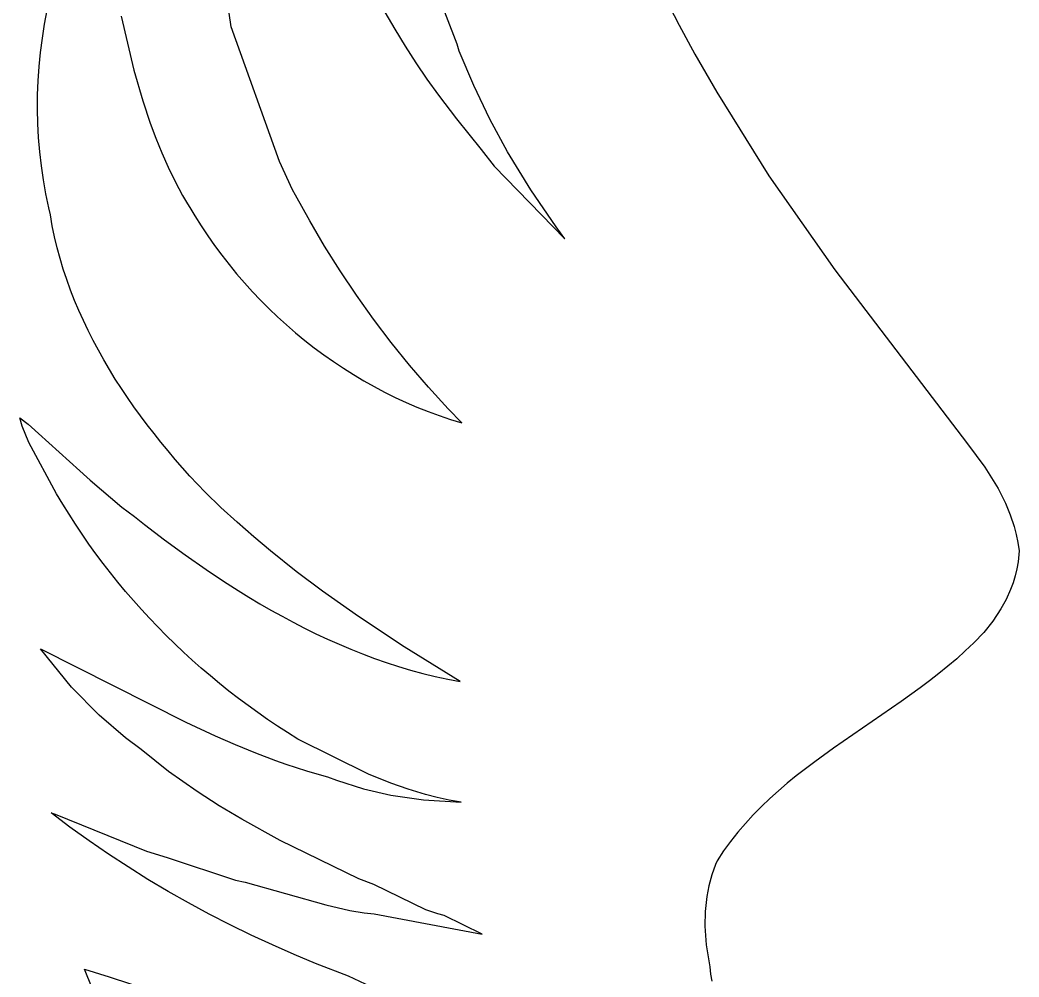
# Model space of a CAD drawing. Extents: x -388 to -35, y 578 to 1063.
# Drawn here: x -388.4 to -307.8, y 833.3 to 910.5 of the extents above; entities that cross this region are included whole.
import ezdxf

# ---------------------------------------------------------------- set-up
doc = ezdxf.new("R2010")
doc.units = 0
doc.layers.add('color#3f3f3fff', color=1, linetype='CONTINUOUS')

msp = doc.modelspace()

# ---------------------------------------------------------------- linework, layer by layer
at = {"layer": 'color#3f3f3fff'}
for points in [[(-380.238, 910.849), (-379.213, 906.485), (-378.507, 904.021), (-377.902, 902.2), (-377.458, 901.002), (-376.978, 899.819), (-376.459, 898.653), (-375.898, 897.506), (-375.602, 896.94), (-375.294, 896.38), (-374.974, 895.825), (-374.642, 895.276), (-374.297, 894.733), (-373.788, 893.92), (-373.257, 893.12), (-372.707, 892.333), (-372.137, 891.559), (-371.547, 890.8), (-370.938, 890.056), (-370.311, 889.327), (-369.666, 888.614), (-369.004, 887.916), (-368.324, 887.235), (-367.628, 886.571), (-366.915, 885.925), (-366.187, 885.296), (-365.444, 884.685), (-364.686, 884.093), (-363.913, 883.521), (-363.127, 882.967), (-362.327, 882.434), (-361.514, 881.922), (-360.689, 881.43), (-359.851, 880.96), (-359.002, 880.511), (-358.142, 880.085), (-357.271, 879.681), (-356.39, 879.301), (-355.5, 878.944), (-354.6, 878.611), (-353.691, 878.303), (-352.773, 878.019), (-353.865, 879.153), (-355.456, 880.895), (-356.993, 882.687), (-358.475, 884.526), (-359.901, 886.408), (-361.272, 888.332), (-362.586, 890.295), (-363.844, 892.294), (-365.045, 894.327), (-366.188, 896.391), (-366.417, 896.839), (-367.483, 899.111), (-371.389, 909.973), (-372.333, 916.638)], [(-358.972, 911.176), (-358.182, 909.793), (-357.352, 908.431), (-356.486, 907.091), (-355.586, 905.772), (-354.656, 904.474), (-353.212, 902.565), (-351.214, 900.091), (-350.18, 898.731), (-344.47, 892.88), (-345.179, 893.851), (-347.209, 896.83), (-349.081, 899.907), (-350.511, 902.545), (-351.817, 905.248), (-352.989, 908.015), (-353.146, 908.586), (-354.74, 912.726)], [(-359.62, 832.291), (-361.923, 833.368), (-364.563, 834.407), (-366.308, 835.139), (-368.04, 835.903), (-369.757, 836.7), (-371.459, 837.53), (-373.145, 838.394), (-374.812, 839.291), (-376.46, 840.223), (-378.088, 841.189), (-379.695, 842.191), (-381.279, 843.227), (-382.839, 844.3), (-384.375, 845.409), (-385.884, 846.554), (-385.556, 846.443), (-378.195, 843.46), (-376.543, 842.956), (-371.016, 841.127), (-370.238, 840.967), (-363.742, 839.127), (-361.813, 838.678), (-360.638, 838.488), (-359.845, 838.404), (-351.144, 836.762), (-354.203, 838.27), (-354.708, 838.4), (-355.684, 838.737), (-359.874, 840.771), (-361.086, 841.23), (-367.428, 844.333), (-370.52, 846.039), (-372.335, 847.129), (-374.114, 848.277), (-375.276, 849.077), (-376.419, 849.907), (-377.54, 850.769), (-378.637, 851.665), (-379.91, 852.62), (-382.022, 854.435), (-384.253, 856.71), (-386.761, 859.802), (-375.037, 853.862), (-372.653, 852.76), (-371.048, 852.063), (-369.427, 851.403), (-367.79, 850.784), (-366.964, 850.492), (-366.133, 850.212), (-365.297, 849.946), (-364.455, 849.693), (-363.607, 849.454), (-362.893, 849.185), (-360.717, 848.497), (-358.499, 847.984), (-355.871, 847.599), (-352.832, 847.429), (-353.8, 847.592), (-354.757, 847.794), (-355.704, 848.034), (-357.107, 848.456), (-358.49, 848.945), (-360.305, 849.685), (-366.01, 852.515), (-366.829, 853.028), (-367.639, 853.555), (-368.44, 854.095), (-369.233, 854.648), (-370.016, 855.214), (-370.79, 855.793), (-371.554, 856.385), (-372.309, 856.989), (-373.053, 857.606), (-373.787, 858.236), (-374.51, 858.877), (-375.222, 859.53), (-375.924, 860.195), (-376.614, 860.872), (-377.292, 861.56), (-377.959, 862.259), (-378.614, 862.97), (-379.256, 863.692), (-379.887, 864.424), (-380.504, 865.168), (-381.108, 865.921), (-381.7, 866.685), (-382.278, 867.46), (-382.842, 868.244), (-383.392, 869.039), (-383.928, 869.843), (-384.45, 870.656), (-384.958, 871.479), (-385.45, 872.312), (-387.703, 876.444), (-388.223, 877.752), (-388.407, 878.441), (-387.737, 877.928), (-382.741, 873.411), (-380.193, 871.215), (-379.177, 870.462), (-378.373, 869.835), (-376.744, 868.596), (-375.087, 867.383), (-373.401, 866.203), (-372.548, 865.628), (-371.688, 865.062), (-370.82, 864.508), (-369.945, 863.966), (-369.063, 863.437), (-368.173, 862.922), (-367.276, 862.421), (-366.372, 861.935), (-365.46, 861.465), (-364.541, 861.011), (-363.614, 860.575), (-362.679, 860.158), (-361.737, 859.759), (-360.786, 859.381), (-359.829, 859.023), (-358.863, 858.686), (-357.889, 858.371), (-356.908, 858.08), (-355.918, 857.812), (-354.921, 857.568), (-353.916, 857.35), (-352.902, 857.158), (-357.425, 859.949), (-361.117, 862.396), (-364.004, 864.446), (-366.125, 866.045), (-368.2, 867.7), (-369.557, 868.838), (-370.891, 870.004), (-372.2, 871.199), (-373.483, 872.425), (-374.698, 873.735), (-375.884, 875.08), (-376.465, 875.765), (-377.037, 876.46), (-377.598, 877.163), (-378.149, 877.875), (-378.689, 878.595), (-379.216, 879.325), (-379.73, 880.063), (-380.231, 880.809), (-380.718, 881.564), (-381.189, 882.328), (-381.645, 883.101), (-382.084, 883.882), (-382.506, 884.671), (-382.909, 885.47), (-383.295, 886.276), (-383.66, 887.092), (-384.006, 887.915), (-384.33, 888.748), (-384.634, 889.588), (-384.914, 890.438), (-385.172, 891.295), (-385.406, 892.162), (-385.615, 893.036), (-385.799, 893.919), (-385.957, 894.811), (-386.087, 895.371), (-386.321, 896.496), (-386.52, 897.627), (-386.684, 898.764), (-386.813, 899.905), (-386.908, 901.049), (-386.968, 902.195), (-386.993, 903.343), (-386.984, 904.491), (-386.94, 905.638), (-386.862, 906.784), (-386.749, 907.927), (-386.602, 909.066), (-386.421, 910.201), (-386.206, 911.33)], [(-336.048, 911.681), (-335.244, 910.11), (-333.984, 907.78), (-332.22, 904.717), (-328.012, 897.975), (-322.687, 890.366), (-311.99, 876.332), (-310.595, 874.455), (-309.534, 872.739), (-308.931, 871.541), (-308.547, 870.616), (-308.232, 869.667), (-308.064, 869.022), (-307.933, 868.367), (-307.841, 867.701), (-307.855, 867.407), (-307.913, 866.825), (-308.01, 866.249), (-308.144, 865.683), (-308.314, 865.125), (-308.516, 864.578), (-308.877, 863.778), (-309.301, 863.008), (-309.953, 862.03), (-310.689, 861.116), (-311.493, 860.274), (-312.172, 859.626), (-312.869, 858.997), (-313.583, 858.387), (-314.311, 857.793), (-315.052, 857.213), (-315.805, 856.646), (-317.336, 855.54), (-322.791, 851.785), (-324.32, 850.682), (-325.071, 850.116), (-325.811, 849.538), (-326.537, 848.946), (-327.248, 848.338), (-327.943, 847.713), (-328.62, 847.067), (-329.276, 846.4), (-329.91, 845.71), (-330.521, 844.994), (-331.107, 844.251), (-331.666, 843.479), (-332.195, 842.675), (-332.312, 842.397), (-332.616, 841.547), (-332.851, 840.68), (-333.021, 839.798), (-333.151, 838.606), (-333.178, 837.405), (-333.078, 835.904), (-332.778, 834.126), (-332.721, 833.543), (-332.623, 832.974)], [(-381.247, 829.081), (-383.205, 833.943), (-381.22, 833.321), (-376.145, 831.648)]]:
    msp.add_lwpolyline(points, dxfattribs=at)

doc.saveas('drawing.dxf')
